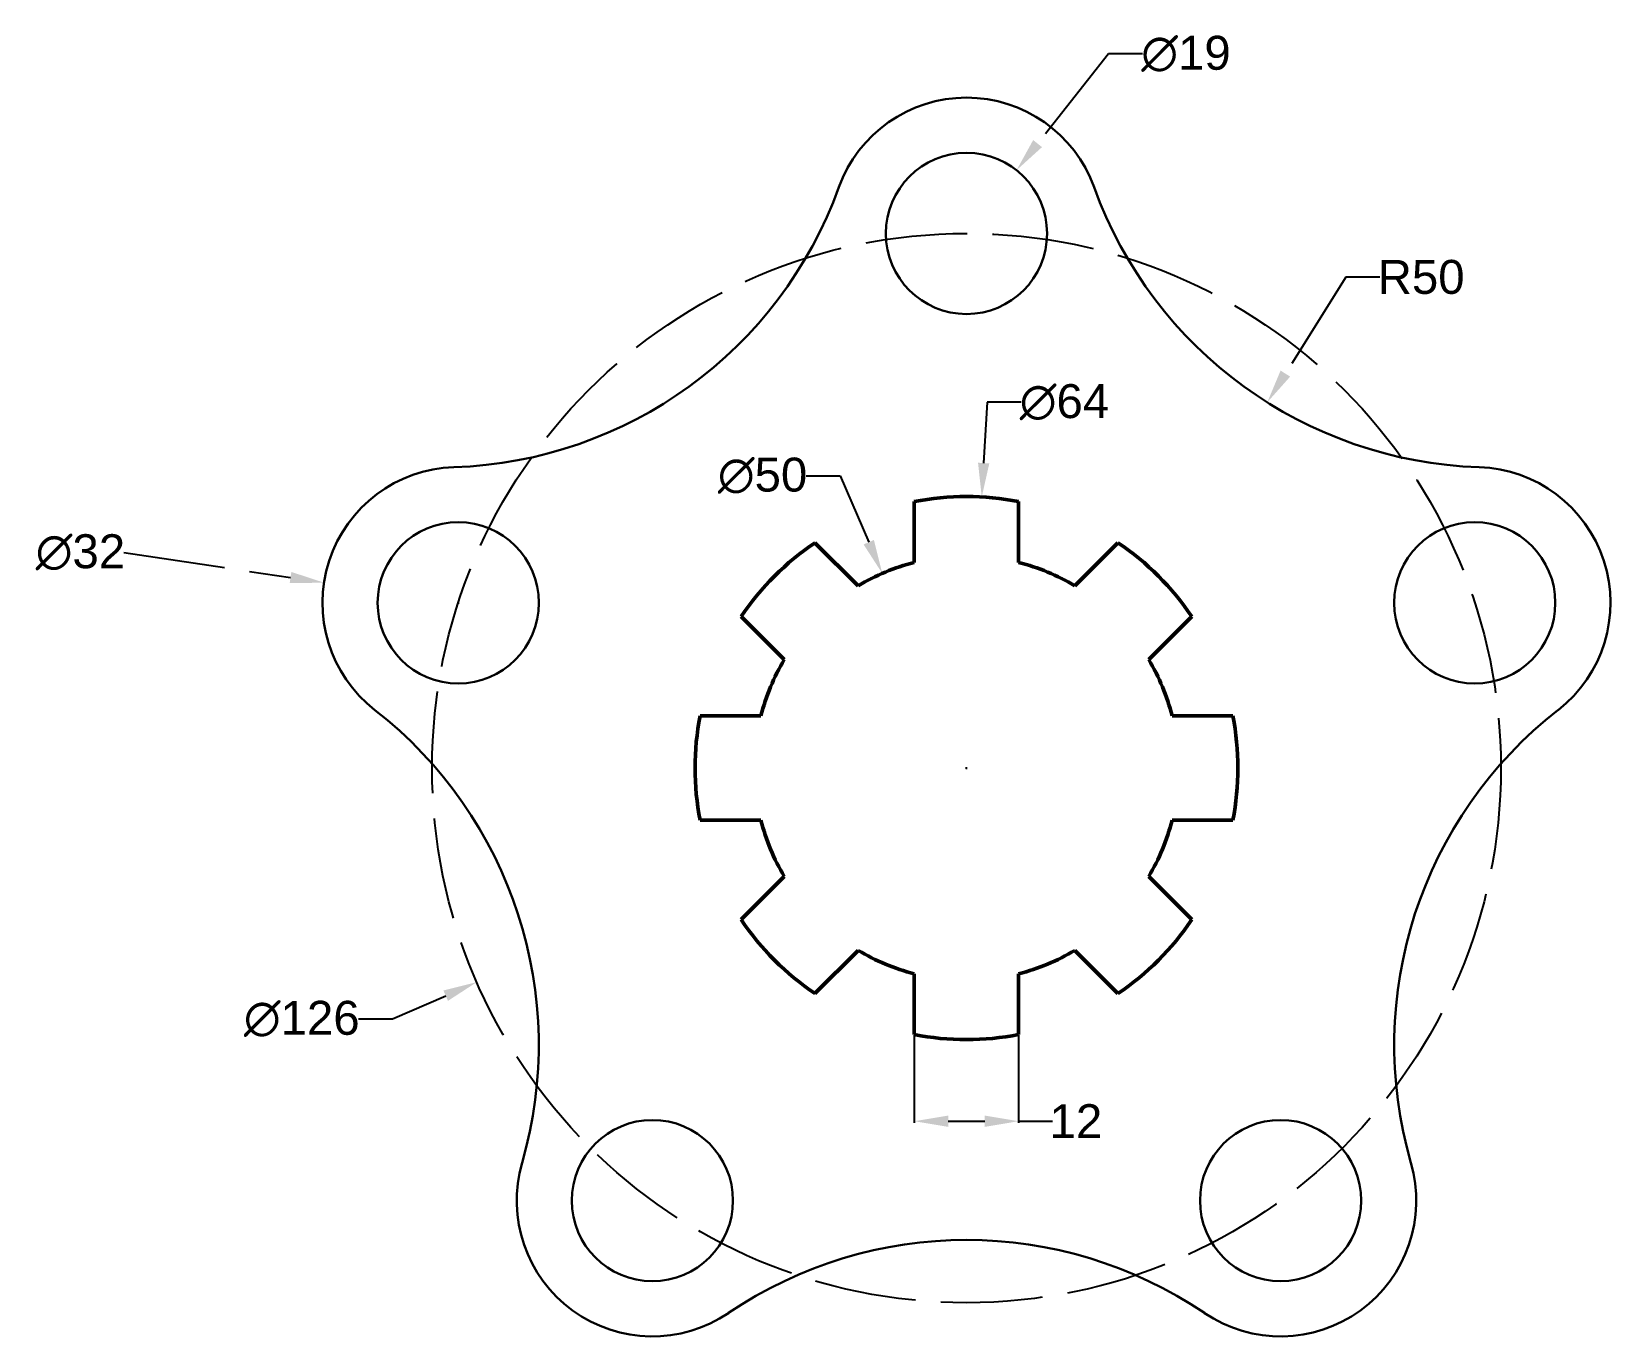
# Model space of a CAD drawing. Header units: centimetres. Extents: x -92 to 141, y -297 to 437.
# Drawn here: x -81.7 to 104.4, y 283.7 to 437.5 of the extents above.
import ezdxf

# ---------------------------------------------------------------- set-up
doc = ezdxf.new("R2010")
doc.units = ezdxf.units.CM
doc.header["$MEASUREMENT"] = 0
doc.linetypes.add('ACAD_ISO02W100', pattern=[15, 12, -3])
for name, color, linetype, lineweight in [('Layer1', 170, 'Continuous', 50), ('Layer2', 100, 'Continuous', 30), ('Layer3', 50, 'ACAD_ISO02W100', 9)]:
    doc.layers.add(name, color=color, linetype=linetype, lineweight=lineweight)
doc.layers.add('Layer4', color=8, linetype='ACAD_ISO02W100')
doc.styles.get("Standard").update_dxf_attribs({"font": 'arial.ttf'})
doc.dimstyles.get("Standard").update_dxf_attribs({"dimtxt": 4, "dimasz": 4, "dimexe": 0.18, "dimexo": 0.0625, "dimgap": 0.09, "dimtad": 0, "dimtih": 1, "dimtoh": 1, "dimdec": 0, "dimzin": 0, "dimdsep": 46, "dimtxsty": 'Standard', "dimcen": 0.09, "dimadec": 0, "dimazin": 0, "dimtfac": 1, "dimtdec": 0, "dimtofl": 0, "dimtmove": 0, "dimatfit": 3, "dimfxl": 1, "dimtolj": 1, "dimtzin": 0, "dimarcsym": 0})

# ---------------------------------------------------------------- blocks, each defined once
blk = doc.blocks.new('*D3')
at = {"layer": 'Defpoints', "color": 0, "transparency": 16777216}
for p in [(34.38, 421.13), (22.58, 406.23)]:
    blk.add_point(p, dxfattribs=at)
at = {"layer": 'Layer3', "color": 0, "lineweight": -2, "transparency": 16777216}
for p, q in [((45.23, 434.84), (36.86, 424.26)), ((49.23, 434.84), (45.23, 434.84)), ((28.39, 413.68), (28.57, 413.68)), ((28.48, 413.59), (28.48, 413.77))]:
    blk.add_line(p, q, dxfattribs=at)
at = {"layer": 'Layer3', "color": 0, "transparency": 16777216}
blk.add_solid([(36.34, 424.68), (37.38, 423.85), (34.38, 421.13)], dxfattribs=at)
at = {"layer": 'Layer3', "color": 0, "transparency": 16777216, "insert": (54.36, 434.84), "char_height": 4, "attachment_point": 5}
blk.add_mtext('\\A1;∅19', dxfattribs=at)
blk = doc.blocks.new('*D4')
at = {"layer": 'Defpoints', "color": 0, "transparency": 16777216}
for p in [(-47.26, 372.53), (-15.62, 367.76)]:
    blk.add_point(p, dxfattribs=at)
at = {"layer": 'Layer3', "color": 0, "lineweight": -2, "transparency": 16777216}
for p, q in [((-70.87, 376.1), (-51.21, 373.13)), ((-31.53, 370.15), (-31.35, 370.15)), ((-31.44, 370.06), (-31.44, 370.24))]:
    blk.add_line(p, q, dxfattribs=at)
at = {"layer": 'Layer3', "color": 0, "transparency": 16777216}
blk.add_solid([(-51.11, 373.79), (-51.31, 372.47), (-47.26, 372.53)], dxfattribs=at)
at = {"layer": 'Layer3', "color": 0, "transparency": 16777216, "insert": (-75.98, 376.1), "char_height": 4, "attachment_point": 5}
blk.add_mtext('\\A1;∅32', dxfattribs=at)
blk = doc.blocks.new('*D5')
at = {"layer": 'Defpoints', "color": 0, "transparency": 16777216}
for p in [(18.55, 373.62), (38.41, 327.73)]:
    blk.add_point(p, dxfattribs=at)
at = {"layer": 'Layer3', "color": 0, "lineweight": -2, "transparency": 16777216}
for p, q in [((9.57, 385.13), (13.57, 385.13)), ((13.57, 385.13), (16.96, 377.29)), ((28.39, 350.68), (28.57, 350.68)), ((28.48, 350.59), (28.48, 350.77))]:
    blk.add_line(p, q, dxfattribs=at)
at = {"layer": 'Layer3', "color": 0, "transparency": 16777216}
blk.add_solid([(17.57, 377.56), (16.35, 377.03), (18.55, 373.62)], dxfattribs=at)
at = {"layer": 'Layer3', "color": 0, "transparency": 16777216, "insert": (4.44, 385.13), "char_height": 4, "attachment_point": 5}
blk.add_mtext('\\A1;∅50', dxfattribs=at)
blk = doc.blocks.new('*D6')
at = {"layer": 'Defpoints', "color": 0, "transparency": 16777216}
for p in [(86.21, 375.89), (-29.25, 325.46)]:
    blk.add_point(p, dxfattribs=at)
at = {"layer": 'Layer3', "color": 0, "lineweight": -2, "transparency": 16777216}
for p, q in [((28.39, 350.68), (28.57, 350.68)), ((28.48, 350.59), (28.48, 350.77)), ((-39.21, 321.12), (-32.92, 323.86)), ((-43.21, 321.12), (-39.21, 321.12))]:
    blk.add_line(p, q, dxfattribs=at)
at = {"layer": 'Layer3', "color": 0, "transparency": 16777216}
blk.add_solid([(-33.19, 324.47), (-32.65, 323.25), (-29.25, 325.46)], dxfattribs=at)
at = {"layer": 'Layer3', "color": 0, "transparency": 16777216, "insert": (-49.89, 321.12), "char_height": 4, "attachment_point": 5}
blk.add_mtext('\\A1;∅126', dxfattribs=at)
blk = doc.blocks.new('*D7')
at = {"layer": 'Defpoints', "color": 0, "transparency": 16777216}
for p in [(30.28, 382.63), (26.68, 318.73)]:
    blk.add_point(p, dxfattribs=at)
at = {"layer": 'Layer3', "color": 0, "lineweight": -2, "transparency": 16777216}
for p, q in [((30.91, 393.79), (30.5, 386.62)), ((34.91, 393.79), (30.91, 393.79)), ((28.39, 350.68), (28.57, 350.68)), ((28.48, 350.59), (28.48, 350.77))]:
    blk.add_line(p, q, dxfattribs=at)
at = {"layer": 'Layer3', "color": 0, "transparency": 16777216}
blk.add_solid([(29.84, 386.66), (31.17, 386.58), (30.28, 382.63)], dxfattribs=at)
at = {"layer": 'Layer3', "color": 0, "transparency": 16777216, "insert": (40.03, 393.79), "char_height": 4, "attachment_point": 5}
blk.add_mtext('\\A1;∅64', dxfattribs=at)
blk = doc.blocks.new('*D8')
at = {"layer": 'Defpoints', "color": 0, "transparency": 16777216}
for p in [(22.33, 319.27), (34.63, 319.27), (34.63, 309.07)]:
    blk.add_point(p, dxfattribs=at)
at = {"layer": 'Layer3', "color": 0, "lineweight": -2, "transparency": 16777216}
for p, q in [((22.33, 319.21), (22.33, 308.89)), ((34.63, 319.21), (34.63, 308.89)), ((26.33, 309.07), (30.63, 309.07)), ((34.63, 309.07), (38.63, 309.07))]:
    blk.add_line(p, q, dxfattribs=at)
at = {"layer": 'Layer3', "color": 0, "transparency": 16777216}
for points in [[(26.33, 309.73), (26.33, 308.4), (22.33, 309.07)], [(30.63, 309.73), (30.63, 308.4), (34.63, 309.07)]]:
    blk.add_solid(points, dxfattribs=at)
at = {"layer": 'Layer3', "color": 0, "transparency": 16777216, "insert": (41.38, 309.07), "char_height": 4, "attachment_point": 5}
blk.add_mtext('\\A1;12', dxfattribs=at)
blk = doc.blocks.new('*D9')
at = {"layer": 'Defpoints', "color": 0, "transparency": 16777216}
for p in [(90.55, 436.11), (63.94, 393.78)]:
    blk.add_point(p, dxfattribs=at)
at = {"layer": 'Layer3', "color": 0, "lineweight": -2, "transparency": 16777216}
for p, q in [((73.22, 408.53), (66.07, 397.16)), ((77.22, 408.53), (73.22, 408.53))]:
    blk.add_line(p, q, dxfattribs=at)
at = {"layer": 'Layer3', "color": 0, "transparency": 16777216}
blk.add_solid([(65.51, 397.52), (66.64, 396.81), (63.94, 393.78)], dxfattribs=at)
at = {"layer": 'Layer3', "color": 0, "transparency": 16777216, "insert": (82.08, 408.53), "char_height": 4, "attachment_point": 5}
blk.add_mtext('\\A1;R50', dxfattribs=at)

msp = doc.modelspace()

# ---------------------------------------------------------------- linework, layer by layer
at = {"layer": 'Layer1'}
for p, q in [((22.33, 374.91), (22.33, 382.08)), ((34.63, 374.91), (34.63, 382.08)), ((15.69, 372.16), (10.62, 377.23)), ((41.27, 372.16), (46.34, 377.23)), ((7, 363.46), (1.93, 368.53)), ((49.96, 363.46), (55.03, 368.53)), ((4.25, 356.83), (-2.92, 356.83)), ((52.71, 356.83), (59.88, 356.83)), ((4.25, 344.53), (-2.92, 344.53)), ((52.71, 344.53), (59.88, 344.53)), ((7, 337.89), (1.93, 332.82)), ((49.96, 337.89), (55.03, 332.82)), ((15.69, 329.19), (10.62, 324.12)), ((41.27, 329.19), (46.34, 324.12)), ((22.33, 326.45), (22.33, 319.27)), ((34.63, 326.45), (34.63, 319.27))]:
    msp.add_line(p, q, dxfattribs=at)
for radius, start, end in [(32, 78.9195, 101.0805), (32, 123.9195, 146.0805), (32, 33.9195, 56.0805), (25, 104.2409, 120.7591), (25, 59.2409, 75.7591), (25, 149.2409, 165.7591), (25, 149.2409, 165.7591), (25, 149.2409, 165.7591), (25, 14.2409, 30.7591), (32, 168.9195, 191.0805), (32, 348.9195, 11.0805), (25, 194.2409, 210.7591), (25, 329.2409, 345.7591), (32, 213.9195, 236.0805), (32, 303.9195, 326.0805), (25, 239.2409, 255.7591), (25, 284.2409, 300.7591), (32, 258.9195, 281.0805)]:
    msp.add_arc((28.48, 350.68), radius, start, end, dxfattribs=at)
at = {"layer": 'Layer2'}
for centre in [(28.48, 413.68), (-31.44, 370.15), (88.4, 370.15), (-8.55, 299.71), (65.51, 299.71)]:
    msp.add_circle(centre, 9.5, dxfattribs=at)
for centre, radius, start, end in [((28.48, 413.68), 16, 19.8703, 160.1297), ((-33.59, 436.11), 50, 271.8703, 340.1297), ((90.55, 436.11), 50, 199.8703, 268.1297), ((-31.44, 370.15), 16, 91.8703, 232.1297), ((88.4, 370.15), 16, 307.8703, 88.1297), ((-71.95, 318.04), 50, 343.8703, 52.1297), ((128.91, 318.04), 50, 127.8703, 196.1297), ((-8.55, 299.71), 16, 163.8703, 304.1297), ((65.51, 299.71), 16, 235.8703, 16.1297), ((28.48, 245.08), 50, 55.8703, 124.1297)]:
    msp.add_arc(centre, radius, start, end, dxfattribs=at)
at = {"layer": 'Layer4'}
msp.add_circle((28.48, 350.68), 63, dxfattribs=at)

# ---------------------------------------------------------------- dimensions: what is measured, and where the dimension line sits
at = {"layer": 'Layer3'}
for p1, p2, picture, middle in [((22.58, 406.23), (34.38, 421.13), '*D3', (54.36, 434.84)), ((26.68, 318.73), (30.28, 382.63), '*D7', (40.03, 393.79)), ((38.41, 327.73), (18.55, 373.62), '*D5', (4.44, 385.13)), ((-15.62, 367.76), (-47.26, 372.53), '*D4', (-70.87, 376.1)), ((86.21, 375.89), (-29.25, 325.46), '*D6', (-49.89, 321.12))]:
    dim = msp.add_diameter_dim_2p(p1=p1, p2=p2, dimstyle='Standard', dxfattribs=at)
    dim.commit()
    dim.dimension.update_dxf_attribs({"geometry": picture, "text_midpoint": middle, "dimtype": 163})
dim = msp.add_radius_dim(center=(90.55, 436.11), mpoint=(63.94, 393.78), dimstyle='Standard', dxfattribs=at)
dim.commit()
dim.dimension.update_dxf_attribs({"geometry": '*D9', "text_midpoint": (82.08, 408.53), "dimtype": 164})
dim = msp.add_linear_dim(base=(34.63, 309.07), p1=(22.33, 319.27), p2=(34.63, 319.27), dimstyle='Standard', dxfattribs=at)
dim.commit()
dim.dimension.update_dxf_attribs({"geometry": '*D8', "text_midpoint": (41.38, 309.07)})

doc.saveas('drawing.dxf')
